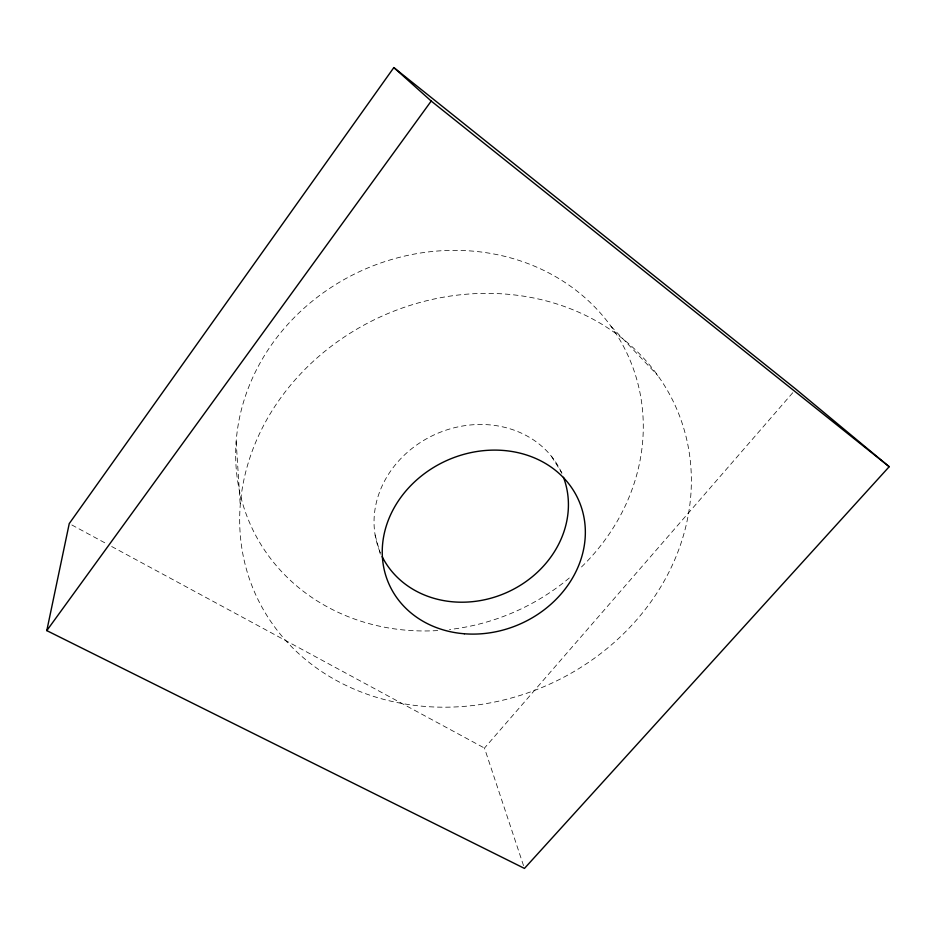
<?xml version="1.0" encoding="UTF-8"?>
<svg xmlns="http://www.w3.org/2000/svg" width="936" height="936" viewBox="0 0 936 936"><rect width="100%" height="100%" fill="white"/><g stroke="black" fill="none" stroke-linecap="round" stroke-linejoin="round"><path stroke-width="0.7" stroke-dasharray="4.68 3.51" d="M523.54 865.66L484.474 748.075L792.991 392.465M71.826 524.967L106.528 543.734M111.676 546.507L484.474 748.075M610.986 326.266L657.762 375.488M551.456 456.312L561.974 473.16M375.114 534.971L380.332 554.17M236.164 441.523L240.248 505.159M437.755 630.56A206.868 186.989 -23.6 0 1 243.465 402.223A206.868 186.989 -23.6 0 1 545.395 271.194A206.868 186.989 -23.6 0 1 579.197 569.182M569.299 577.992A206.868 186.989 -23.6 0 1 449.479 629.53M380.367 552.79A99.052 86.779 -23.6 0 1 437.182 433.52A99.052 86.779 -23.6 0 1 562.431 474.681M412.94 705.171A230.092 202.199 -23.6 0 0 682.028 422.873A230.092 202.199 -23.6 0 0 301.603 372.785A230.092 202.199 -23.6 0 0 412.94 705.171"/><path stroke-width="1.4" d="M46.8 630.618L69.252 523.575L393.834 67.579L795.857 389.154L889.2 466.701L524.452 868.421L46.8 630.618L431.215 101.053L393.834 67.579M431.215 101.053L889.2 466.701M563.472 477.301A99.052 86.779 -23.6 0 1 506.025 592.839A99.052 86.779 -23.6 0 1 382.157 556.627M464.315 633.766A103.685 89.599 -23.6 0 0 579.852 503.112A103.685 89.599 -23.6 0 0 407.219 489.434A103.685 89.599 -23.6 0 0 464.315 633.766"/></g></svg>
